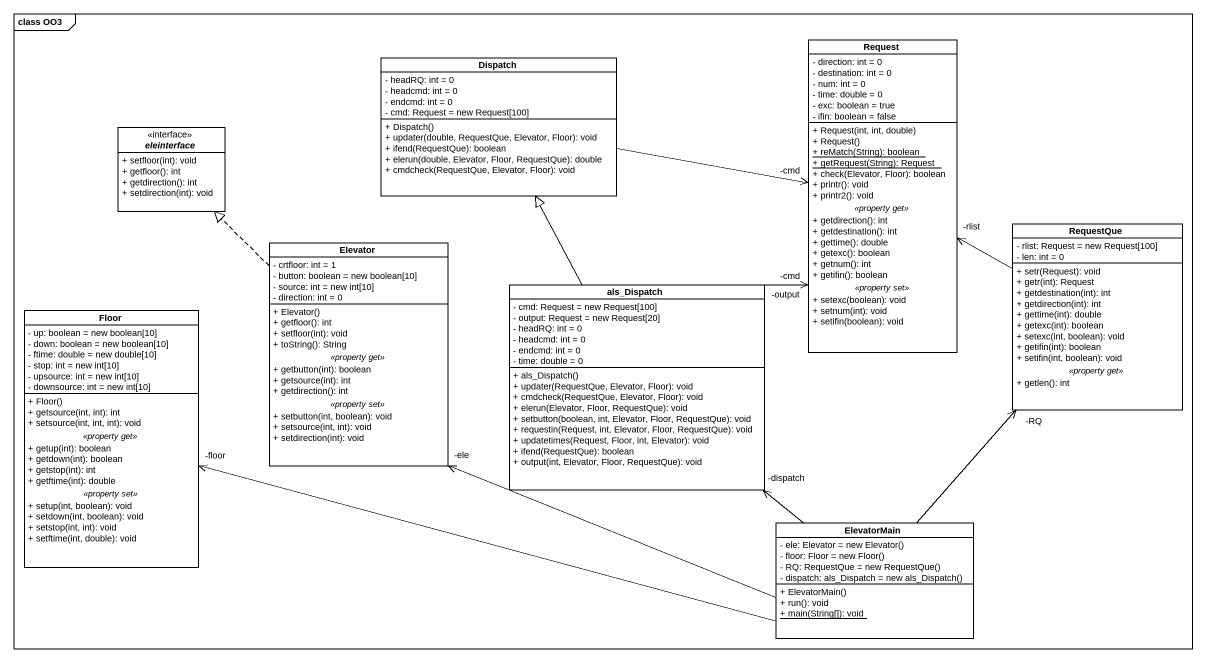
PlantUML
@startuml
mainframe class OO3
hide circle
hide empty members
skinparam classAttributeIconSize 0
class Dispatch {
  - headRQ: int = 0
  - headcmd: int = 0
  - endcmd: int = 0
  - cmd: Request = new Request[100]
  + Dispatch()
  + updater(double, RequestQue, Elevator, Floor): void
  + ifend(RequestQue): boolean
  + elerun(double, Elevator, Floor, RequestQue): double
  + cmdcheck(RequestQue, Elevator, Floor): void
}
class Request {
  - direction: int = 0
  - destination: int = 0
  - num: int = 0
  - time: double = 0
  - exc: boolean = true
  - ifin: boolean = false
  --
  + Request(int, int, double)
  + Request()
  {static} + reMatch(String): boolean
  {static} + getRequest(String): Request
  + check(Elevator, Floor): boolean
  + printr(): void
  + printr2(): void
  .. <<property get>> ..
  + getdirection(): int
  + getdestination(): int
  + gettime(): double
  + getexc(): boolean
  + getnum(): int
  + getifin(): boolean
  .. <<property set>> ..
  + setexc(boolean): void
  + setnum(int): void
  + setifin(boolean): void
}
interface eleinterface {
  + setfloor(int): void
  + getfloor(): int
  + getdirection(): int
  + setdirection(int): void
}
class RequestQue {
  - rlist: Request = new Request[100]
  - len: int = 0
  --
  + setr(Request): void
  + getr(int): Request
  + getdestination(int): int
  + getdirection(int): int
  + gettime(int): double
  + getexc(int): boolean
  + setexc(int, boolean): void
  + getifin(int): boolean
  + setifin(int, boolean): void
  .. <<property get>> ..
  + getlen(): int
}
class Elevator {
  - crtfloor: int = 1
  - button: boolean = new boolean[10]
  - source: int = new int[10]
  - direction: int = 0
  --
  + Elevator()
  + getfloor(): int
  + setfloor(int): void
  + toString(): String
  .. <<property get>> ..
  + getbutton(int): boolean
  + getsource(int): int
  + getdirection(): int
  .. <<property set>> ..
  + setbutton(int, boolean): void
  + setsource(int, int): void
  + setdirection(int): void
}
class als_Dispatch {
  - cmd: Request = new Request[100]
  - output: Request = new Request[20]
  - headRQ: int = 0
  - headcmd: int = 0
  - endcmd: int = 0
  - time: double = 0
  + als_Dispatch()
  + updater(RequestQue, Elevator, Floor): void
  + cmdcheck(RequestQue, Elevator, Floor): void
  + elerun(Elevator, Floor, RequestQue): void
  + setbutton(boolean, int, Elevator, Floor, RequestQue): void
  + requestin(Request, int, Elevator, Floor, RequestQue): void
  + updatetimes(Request, Floor, int, Elevator): void
  + ifend(RequestQue): boolean
  + output(int, Elevator, Floor, RequestQue): void
}
class Floor {
  - up: boolean = new boolean[10]
  - down: boolean = new boolean[10]
  - ftime: double = new double[10]
  - stop: int = new int[10]
  - upsource: int = new int[10]
  - downsource: int = new int[10]
  --
  + Floor()
  + getsource(int, int): int
  + setsource(int, int, int): void
  .. <<property get>> ..
  + getup(int): boolean
  + getdown(int): boolean
  + getstop(int): int
  + getftime(int): double
  .. <<property set>> ..
  + setup(int, boolean): void
  + setdown(int, boolean): void
  + setstop(int, int): void
  + setftime(int, double): void
}
class ElevatorMain {
  {field} - ele: Elevator = new Elevator()
  {field} - floor: Floor = new Floor()
  {field} - RQ: RequestQue = new RequestQue()
  {field} - dispatch: als_Dispatch = new als_Dispatch()
  + ElevatorMain()
  + run(): void
  {static} + main(String[]): void
}
Dispatch -right-> "-cmd" Request
RequestQue -left-> "-rlist" Request
Elevator .up.|> eleinterface
als_Dispatch -up-|> Dispatch
als_Dispatch -up-> "-cmd" Request
als_Dispatch -up-> "-output" Request
ElevatorMain -up-> "-RQ" RequestQue
ElevatorMain -left-> "-ele" Elevator
ElevatorMain -up-> "-dispatch" als_Dispatch
ElevatorMain -left-> "-floor" Floor
@enduml
